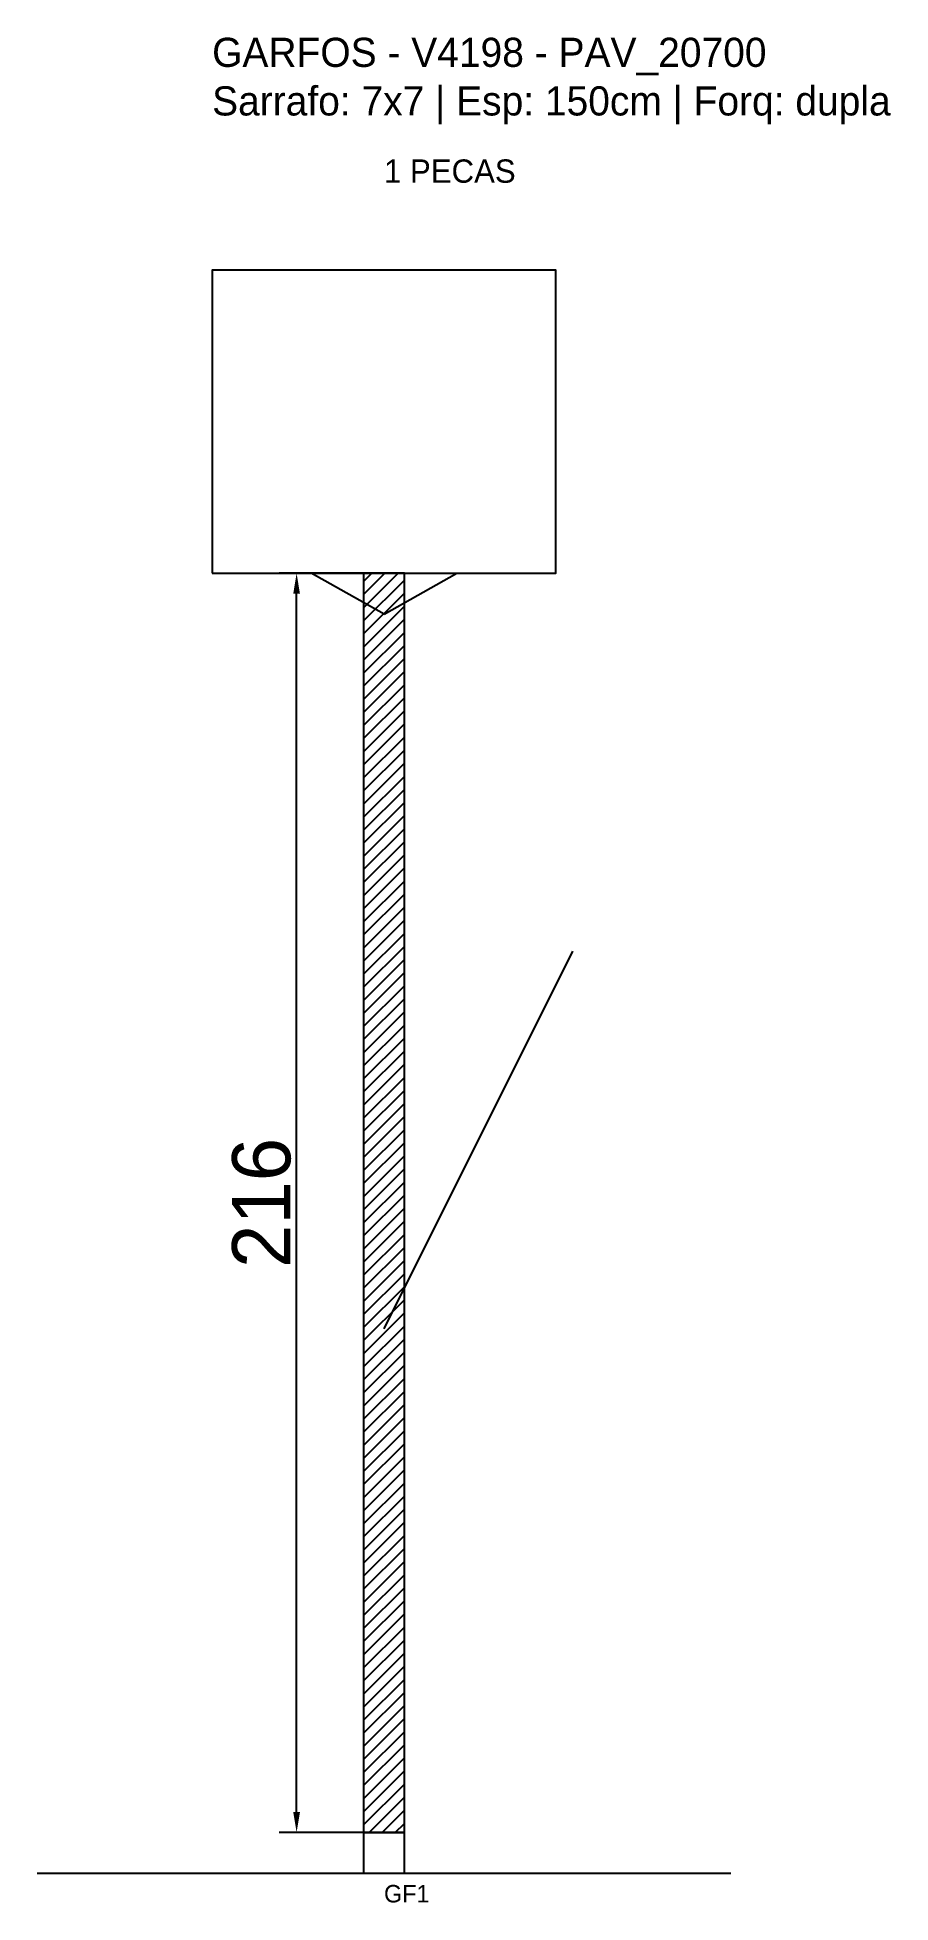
# Model space of a CAD drawing. Header units: metres. Extents: x -30 to 116, y -12 to 308.
import ezdxf

# ---------------------------------------------------------------- set-up
doc = ezdxf.new("R2010")
doc.units = ezdxf.units.M
for name, color, linetype in [('BARRA_ANCORAGEM', 1, 'Continuous'), ('COTA', 241, 'Continuous'), ('GARFOS OK', 3, 'Continuous'), ('NOME DA VIGA', 6, 'Continuous'), ('SARR_7x7', 40, 'Continuous'), ('VIGAS', 3, 'Continuous')]:
    doc.layers.add(name, color=color, linetype=linetype)
doc.dimstyles.new('EZ DXF', dxfattribs={"dimtxt": 10, "dimasz": 3.5, "dimexe": 3, "dimexo": 1.5, "dimgap": 1, "dimtad": 1, "dimdec": 1, "dimdsep": 46, "dimcen": 2.5, "dimazin": 3, "dimtfac": 1, "dimtmove": 0, "dimatfit": 3})

msp = doc.modelspace()

# ---------------------------------------------------------------- hatches: boundary and pattern name
at = {"layer": 'COTA'}
h = msp.add_hatch(dxfattribs=at)
h.set_pattern_fill('ANSI31', scale=0.5)
h.paths.add_polyline_path([(26, 0), (33, 0), (33, 216), (26, 216)])

# ---------------------------------------------------------------- linework, layer by layer
at = {"layer": 'BARRA_ANCORAGEM'}
msp.add_line((29.5, 86.4), (61.9, 151.2), dxfattribs=at)
at = {"layer": 'GARFOS OK'}
for p, q in [((29.5, 209), (17, 216)), ((17, 216), (42, 216)), ((29.5, 209), (42, 216))]:
    msp.add_line(p, q, dxfattribs=at)
at = {"layer": 'GARFOS OK', "linetype": 'CONTINUOUS'}
msp.add_line((-30, -7), (89, -7), dxfattribs=at)
at = {"layer": 'GARFOS OK'}
msp.add_lwpolyline([(26, 0), (33, 0), (33, 216), (26, 216), (26, 0)], dxfattribs=at)
at = {"layer": 'SARR_7x7'}
msp.add_lwpolyline([(26, -7), (33, -7), (33, 0), (26, 0), (26, -7)], dxfattribs=at)
at = {"layer": 'VIGAS'}
msp.add_lwpolyline([(0, 216), (59, 216), (59, 268), (0, 268), (0, 216)], dxfattribs=at)

# ---------------------------------------------------------------- texts
at = {"layer": 'NOME DA VIGA'}
for s, height, p in [('1 PECAS', 4, (29.5, 283)), ('GF1', 3, (29.5, -12))]:
    msp.add_text(s, height=height, dxfattribs=at).set_placement(p)
at = {"layer": 'NOME DA VIGA', "insert": (0, 293), "char_height": 5, "attachment_point": 7}
msp.add_mtext('GARFOS - V4198 - PAV_20700\\PSarrafo: 7x7 | Esp: 150cm | Forq: dupla', dxfattribs=at)

# ---------------------------------------------------------------- dimensions: what is measured, and where the dimension line sits
at = {"layer": 'COTA'}
msp.add_linear_dim(base=(14.5, 0), p1=(29.5, 0), p2=(29.5, 216), angle=90, dimstyle='EZ DXF', dxfattribs=at).render()

doc.saveas('drawing.dxf')
